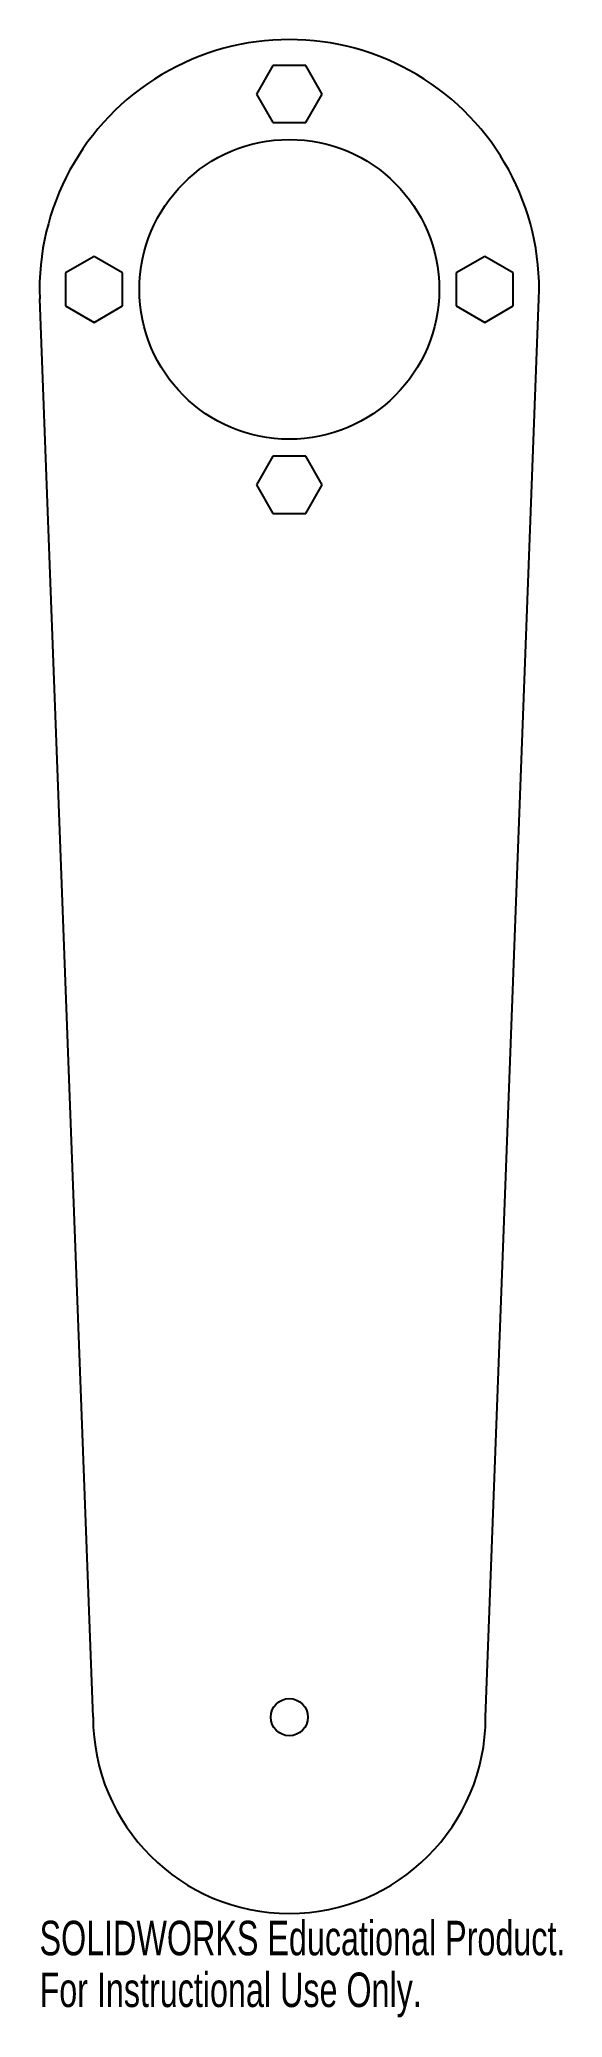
# Model space of a CAD drawing. Header units: millimetres. Extents: x -35 to 38, y -42 to 235.
import ezdxf

# ---------------------------------------------------------------- set-up
doc = ezdxf.new("R2010")
doc.units = ezdxf.units.MM
doc.styles.add('SLDTEXTSTYLE0', font='TXT', dxfattribs={"width": 0.7})

msp = doc.modelspace()

# ---------------------------------------------------------------- linework, layer by layer
at = {"color": 7, "linetype": 'Continuous', "lineweight": 25}
for p, q in [((-2.31, 231.37), (-4.62, 227.37)), ((2.31, 231.37), (-2.31, 231.37)), ((4.62, 227.37), (2.31, 231.37)), ((-4.62, 227.37), (-2.31, 223.37)), ((2.31, 223.37), (4.62, 227.37)), ((-2.31, 223.37), (2.31, 223.37)), ((-27.37, 204.62), (-31.37, 202.31)), ((-31.37, 202.31), (-31.37, 197.69)), ((-23.37, 202.31), (-27.37, 204.62)), ((-23.37, 197.69), (-23.37, 202.31)), ((27.37, 204.62), (23.37, 202.31)), ((23.37, 202.31), (23.37, 197.69)), ((31.37, 202.31), (27.37, 204.62)), ((31.37, 197.69), (31.37, 202.31)), ((-27.5, 0), (-34.98, 198.68)), ((-31.37, 197.69), (-27.37, 195.38)), ((-27.37, 195.38), (-23.37, 197.69)), ((23.37, 197.69), (27.37, 195.38)), ((27.37, 195.38), (31.37, 197.69)), ((27.5, 0), (34.98, 198.68)), ((-2.31, 176.63), (-4.62, 172.63)), ((2.31, 176.63), (-2.31, 176.63)), ((4.62, 172.63), (2.31, 176.63)), ((-4.62, 172.63), (-2.31, 168.63)), ((2.31, 168.63), (4.62, 172.63)), ((-2.31, 168.63), (2.31, 168.63))]:
    msp.add_line(p, q, dxfattribs=at)
for centre, radius in [((0, 200), 21), ((0, 0), 2.6)]:
    msp.add_circle(centre, radius, dxfattribs=at)
for centre, radius, start, end in [((0, 200), 35, 357.8453, 182.1547), ((0, 0), 27.5, 180, 0)]:
    msp.add_arc(centre, radius, start, end, dxfattribs=at)

# ---------------------------------------------------------------- texts
at = {"color": 7, "linetype": 'Continuous', "char_height": 4.8336, "attachment_point": 1, "style": 'SLDTEXTSTYLE0'}
for s, insert in [('SOLIDWORKS Educational Product.', (-35, -28.52)), ('For Instructional Use Only.', (-35, -35.77))]:
    msp.add_mtext(s, dxfattribs=dict(at, insert=insert))

doc.saveas('drawing.dxf')
